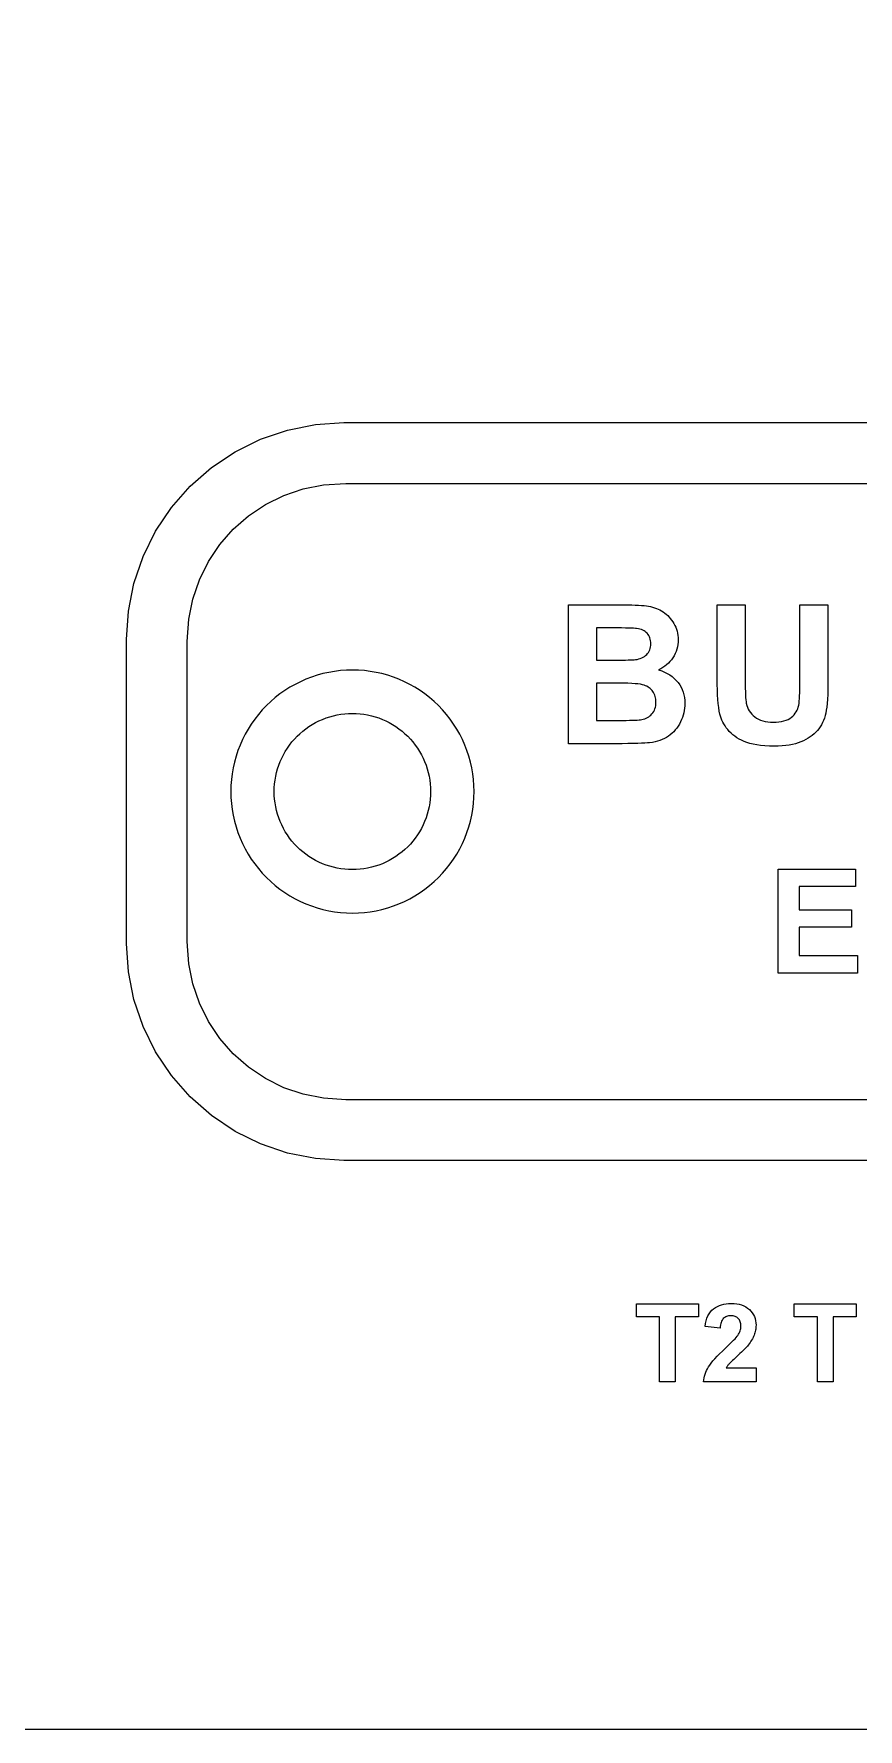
# Model space of a CAD drawing. Header units: millimetres. Extents: x 0 to 300, y 0 to 200.
# Drawn here: x 232.75 to 251.72, y 0 to 39.06 of the extents above; entities that cross this region are included whole.
import ezdxf

# ---------------------------------------------------------------- set-up
doc = ezdxf.new("R2010")
doc.units = ezdxf.units.MM
for name, color, linetype in [('CUT', 1, 'Continuous'), ('ENGRAVE', 5, 'Continuous'), ('LABELS', 250, 'Continuous'), ('SHEET', 8, 'Continuous')]:
    doc.layers.add(name, color=color, linetype=linetype)

msp = doc.modelspace()

# ---------------------------------------------------------------- linework, layer by layer
at = {"layer": 'CUT'}
msp.add_lwpolyline([(271.881, 13.101), (239.881, 13.101), (239.229, 13.144), (238.587, 13.271), (237.968, 13.481), (237.381, 13.771), (236.837, 14.134), (236.346, 14.565), (235.914, 15.057), (235.551, 15.601), (235.262, 16.187), (235.052, 16.807), (234.924, 17.448), (234.881, 18.101), (234.881, 25.101), (234.924, 25.753), (235.052, 26.395), (235.262, 27.014), (235.551, 27.601), (235.914, 28.145), (236.346, 28.636), (236.837, 29.068), (237.381, 29.431), (237.968, 29.72), (238.587, 29.93), (239.229, 30.058), (239.881, 30.101), (271.881, 30.101)], dxfattribs=at)
msp.add_lwpolyline([(241.881, 21.601), (241.879, 21.512), (241.873, 21.424), (241.862, 21.337), (241.847, 21.25), (241.827, 21.163), (241.804, 21.078), (241.776, 20.994), (241.744, 20.912), (241.708, 20.831), (241.669, 20.752), (241.625, 20.675), (241.578, 20.601), (241.527, 20.529), (241.473, 20.459), (241.415, 20.392), (241.354, 20.328), (241.29, 20.267), (241.223, 20.209), (241.153, 20.155), (241.081, 20.104), (241.007, 20.057), (240.93, 20.013), (240.851, 19.974), (240.77, 19.938), (240.688, 19.906), (240.604, 19.878), (240.519, 19.855), (240.432, 19.835), (240.345, 19.82), (240.258, 19.809), (240.17, 19.803), (240.081, 19.801), (239.993, 19.803), (239.905, 19.809), (239.817, 19.82), (239.73, 19.835), (239.644, 19.855), (239.559, 19.878), (239.475, 19.906), (239.392, 19.938), (239.312, 19.974), (239.233, 20.013), (239.156, 20.057), (239.081, 20.104), (239.009, 20.155), (238.939, 20.209), (238.872, 20.267), (238.808, 20.328), (238.747, 20.392), (238.69, 20.459), (238.635, 20.529), (238.585, 20.601), (238.537, 20.675), (238.494, 20.752), (238.454, 20.831), (238.418, 20.912), (238.386, 20.994), (238.359, 21.078), (238.335, 21.163), (238.316, 21.25), (238.301, 21.337), (238.29, 21.424), (238.283, 21.512), (238.281, 21.601), (238.283, 21.689), (238.29, 21.777), (238.301, 21.865), (238.316, 21.952), (238.335, 22.038), (238.359, 22.123), (238.386, 22.207), (238.418, 22.29), (238.454, 22.37), (238.494, 22.449), (238.537, 22.526), (238.585, 22.601), (238.635, 22.673), (238.69, 22.743), (238.747, 22.81), (238.808, 22.874), (238.872, 22.934), (238.939, 22.992), (239.009, 23.047), (239.081, 23.097), (239.156, 23.145), (239.233, 23.188), (239.312, 23.228), (239.392, 23.264), (239.475, 23.296), (239.559, 23.323), (239.644, 23.347), (239.73, 23.366), (239.817, 23.381), (239.905, 23.392), (239.993, 23.399), (240.081, 23.401), (240.17, 23.399), (240.258, 23.392), (240.345, 23.381), (240.432, 23.366), (240.519, 23.347), (240.604, 23.323), (240.688, 23.296), (240.77, 23.264), (240.851, 23.228), (240.93, 23.188), (241.007, 23.145), (241.081, 23.097), (241.153, 23.047), (241.223, 22.992), (241.29, 22.934), (241.354, 22.874), (241.415, 22.81), (241.473, 22.743), (241.527, 22.673), (241.578, 22.601), (241.625, 22.526), (241.669, 22.449), (241.708, 22.37), (241.744, 22.29), (241.776, 22.207), (241.804, 22.123), (241.827, 22.038), (241.847, 21.952), (241.862, 21.865), (241.873, 21.777), (241.879, 21.689)], close=True, dxfattribs=at)
at = {"layer": 'ENGRAVE'}
msp.add_lwpolyline([(271.835, 14.501), (239.927, 14.501), (239.412, 14.535), (238.95, 14.626), (238.505, 14.778), (238.083, 14.986), (237.691, 15.247), (237.338, 15.557), (237.028, 15.911), (236.766, 16.302), (236.558, 16.724), (236.407, 17.17), (236.315, 17.631), (236.281, 18.147), (236.281, 25.055), (236.315, 25.57), (236.407, 26.032), (236.558, 26.477), (236.766, 26.899), (237.028, 27.29), (237.338, 27.644), (237.691, 27.954), (238.083, 28.216), (238.505, 28.424), (238.95, 28.575), (239.412, 28.667), (239.927, 28.701), (271.835, 28.701)], dxfattribs=at)
for points in [[(246.733, 25.89), (246.795, 25.884), (246.851, 25.878), (246.9, 25.87), (246.946, 25.861), (246.991, 25.85), (247.035, 25.837), (247.077, 25.821), (247.118, 25.804), (247.158, 25.784), (247.197, 25.762), (247.234, 25.738), (247.27, 25.712), (247.305, 25.684), (247.338, 25.653), (247.369, 25.621), (247.399, 25.587), (247.428, 25.55), (247.455, 25.511), (247.48, 25.471), (247.503, 25.428), (247.523, 25.385), (247.54, 25.34), (247.554, 25.294), (247.564, 25.246), (247.572, 25.198), (247.577, 25.148), (247.578, 25.096), (247.576, 25.041), (247.571, 24.986), (247.561, 24.933), (247.548, 24.881), (247.531, 24.83), (247.51, 24.78), (247.485, 24.731), (247.457, 24.684), (247.425, 24.638), (247.391, 24.596), (247.354, 24.556), (247.314, 24.52), (247.272, 24.486), (247.227, 24.455), (247.179, 24.427), (247.129, 24.402), (247.2, 24.379), (247.266, 24.352), (247.329, 24.322), (247.387, 24.287), (247.441, 24.249), (247.491, 24.207), (247.537, 24.161), (247.578, 24.112), (247.615, 24.06), (247.647, 24.005), (247.674, 23.948), (247.696, 23.889), (247.713, 23.827), (247.726, 23.764), (247.733, 23.698), (247.735, 23.63), (247.734, 23.575), (247.729, 23.521), (247.721, 23.468), (247.71, 23.414), (247.696, 23.361), (247.678, 23.309), (247.658, 23.257), (247.634, 23.205), (247.607, 23.155), (247.578, 23.107), (247.547, 23.062), (247.514, 23.019), (247.478, 22.98), (247.44, 22.942), (247.399, 22.908), (247.357, 22.875), (247.311, 22.846), (247.264, 22.82), (247.213, 22.796), (247.16, 22.776), (247.105, 22.758), (247.047, 22.744), (246.986, 22.732), (246.923, 22.724), (246.876, 22.72), (246.814, 22.716), (246.738, 22.712), (246.648, 22.71), (246.543, 22.707), (246.424, 22.705), (246.291, 22.703), (246.144, 22.702), (245.055, 22.702), (245.055, 25.902), (246.334, 25.902), (246.426, 25.901), (246.512, 25.9), (246.592, 25.897), (246.666, 25.894)], [(249.124, 23.981), (249.126, 23.9), (249.129, 23.829), (249.132, 23.766), (249.136, 23.713), (249.141, 23.669), (249.147, 23.634), (249.159, 23.586), (249.175, 23.541), (249.194, 23.497), (249.217, 23.457), (249.243, 23.419), (249.273, 23.383), (249.307, 23.349), (249.344, 23.319), (249.385, 23.291), (249.43, 23.266), (249.478, 23.246), (249.529, 23.229), (249.584, 23.216), (249.643, 23.207), (249.705, 23.201), (249.771, 23.2), (249.838, 23.201), (249.9, 23.207), (249.958, 23.215), (250.012, 23.228), (250.062, 23.243), (250.108, 23.263), (250.149, 23.286), (250.186, 23.312), (250.219, 23.341), (250.249, 23.371), (250.275, 23.403), (250.298, 23.437), (250.317, 23.473), (250.333, 23.509), (250.345, 23.548), (250.354, 23.588), (250.361, 23.632), (250.366, 23.683), (250.371, 23.741), (250.375, 23.806), (250.378, 23.877), (250.381, 23.955), (250.382, 24.04), (250.382, 24.132), (250.382, 25.902), (251.028, 25.902), (251.028, 24.221), (251.028, 24.082), (251.025, 23.954), (251.021, 23.836), (251.015, 23.729), (251.008, 23.633), (250.999, 23.547), (250.988, 23.472), (250.976, 23.407), (250.962, 23.349), (250.944, 23.293), (250.924, 23.239), (250.902, 23.188), (250.876, 23.139), (250.848, 23.092), (250.817, 23.047), (250.783, 23.005), (250.746, 22.965), (250.707, 22.928), (250.664, 22.892), (250.618, 22.858), (250.57, 22.827), (250.518, 22.797), (250.464, 22.77), (250.406, 22.744), (250.345, 22.722), (250.279, 22.702), (250.209, 22.685), (250.135, 22.672), (250.055, 22.661), (249.972, 22.653), (249.883, 22.649), (249.791, 22.647), (249.68, 22.649), (249.575, 22.654), (249.478, 22.662), (249.388, 22.674), (249.304, 22.689), (249.228, 22.707), (249.158, 22.728), (249.096, 22.753), (249.038, 22.781), (248.983, 22.81), (248.932, 22.841), (248.884, 22.875), (248.838, 22.91), (248.796, 22.948), (248.757, 22.987), (248.721, 23.028), (248.688, 23.071), (248.658, 23.114), (248.631, 23.157), (248.607, 23.201), (248.586, 23.246), (248.568, 23.291), (248.552, 23.337), (248.54, 23.383), (248.525, 23.456), (248.512, 23.537), (248.501, 23.626), (248.493, 23.723), (248.486, 23.829), (248.481, 23.943), (248.478, 24.065), (248.477, 24.195), (248.477, 25.902), (249.123, 25.902), (249.123, 24.169), (249.123, 24.07)], [(246.431, 24.632), (246.485, 24.634), (246.53, 24.635), (246.566, 24.638), (246.594, 24.64), (246.634, 24.646), (246.672, 24.655), (246.708, 24.666), (246.742, 24.679), (246.773, 24.694), (246.803, 24.712), (246.83, 24.732), (246.855, 24.755), (246.877, 24.779), (246.896, 24.806), (246.912, 24.834), (246.926, 24.865), (246.936, 24.897), (246.944, 24.931), (246.948, 24.967), (246.95, 25.005), (246.948, 25.041), (246.944, 25.075), (246.938, 25.108), (246.929, 25.139), (246.918, 25.169), (246.904, 25.196), (246.887, 25.222), (246.868, 25.246), (246.846, 25.268), (246.822, 25.288), (246.795, 25.305), (246.766, 25.32), (246.734, 25.333), (246.7, 25.344), (246.663, 25.352), (246.624, 25.358), (246.595, 25.361), (246.554, 25.363), (246.502, 25.365), (246.438, 25.367), (246.364, 25.368), (246.278, 25.369), (246.18, 25.369), (246.072, 25.369), (245.701, 25.369), (245.701, 24.629), (246.124, 24.629), (246.214, 24.629), (246.295, 24.63), (246.367, 24.631)], [(242.878, 21.738), (242.868, 21.875), (242.851, 22.012), (242.827, 22.147), (242.797, 22.281), (242.761, 22.414), (242.718, 22.544), (242.668, 22.672), (242.612, 22.798), (242.551, 22.921), (242.483, 23.04), (242.409, 23.156), (242.33, 23.269), (242.246, 23.377), (242.156, 23.481), (242.061, 23.581), (241.962, 23.675), (241.857, 23.765), (241.749, 23.85), (241.637, 23.929), (241.521, 24.002), (241.401, 24.07), (241.278, 24.132), (241.153, 24.188), (241.024, 24.237), (240.894, 24.28), (240.762, 24.317), (240.627, 24.347), (240.492, 24.37), (240.356, 24.387), (240.219, 24.397), (240.081, 24.401), (239.944, 24.397), (239.807, 24.387), (239.67, 24.37), (239.535, 24.347), (239.401, 24.317), (239.268, 24.28), (239.138, 24.237), (239.01, 24.188), (238.884, 24.132), (238.761, 24.07), (238.642, 24.002), (238.526, 23.929), (238.413, 23.85), (238.305, 23.765), (238.201, 23.675), (238.101, 23.581), (238.007, 23.481), (237.917, 23.377), (237.832, 23.269), (237.753, 23.156), (237.68, 23.04), (237.612, 22.921), (237.55, 22.798), (237.494, 22.672), (237.445, 22.544), (237.402, 22.414), (237.365, 22.281), (237.335, 22.147), (237.312, 22.012), (237.295, 21.875), (237.285, 21.738), (237.281, 21.601), (237.285, 21.463), (237.295, 21.326), (237.312, 21.19), (237.335, 21.055), (237.365, 20.92), (237.402, 20.788), (237.445, 20.657), (237.494, 20.529), (237.55, 20.404), (237.612, 20.281), (237.68, 20.161), (237.753, 20.045), (237.832, 19.933), (237.917, 19.824), (238.007, 19.72), (238.101, 19.621), (238.201, 19.526), (238.305, 19.436), (238.413, 19.352), (238.526, 19.273), (238.642, 19.199), (238.761, 19.131), (238.884, 19.07), (239.01, 19.014), (239.138, 18.964), (239.268, 18.921), (239.401, 18.885), (239.535, 18.855), (239.67, 18.831), (239.807, 18.814), (239.944, 18.804), (240.081, 18.801), (240.219, 18.804), (240.356, 18.814), (240.492, 18.831), (240.627, 18.855), (240.762, 18.885), (240.894, 18.921), (241.024, 18.964), (241.153, 19.014), (241.278, 19.07), (241.401, 19.131), (241.521, 19.199), (241.637, 19.273), (241.749, 19.352), (241.857, 19.436), (241.962, 19.526), (242.061, 19.621), (242.156, 19.72), (242.246, 19.824), (242.33, 19.933), (242.409, 20.045), (242.483, 20.161), (242.551, 20.281), (242.612, 20.404), (242.668, 20.529), (242.718, 20.657), (242.761, 20.788), (242.797, 20.92), (242.827, 21.055), (242.851, 21.19), (242.868, 21.326), (242.878, 21.463), (242.881, 21.601)], [(246.525, 23.244), (246.584, 23.246), (246.636, 23.249), (246.679, 23.252), (246.715, 23.256), (246.742, 23.261), (246.777, 23.268), (246.811, 23.278), (246.843, 23.291), (246.873, 23.306), (246.901, 23.323), (246.928, 23.342), (246.953, 23.364), (246.977, 23.388), (246.998, 23.415), (247.016, 23.443), (247.032, 23.474), (247.045, 23.507), (247.055, 23.542), (247.062, 23.579), (247.066, 23.619), (247.067, 23.66), (247.066, 23.695), (247.063, 23.729), (247.058, 23.762), (247.05, 23.793), (247.04, 23.823), (247.028, 23.852), (247.014, 23.879), (246.998, 23.905), (246.979, 23.929), (246.959, 23.951), (246.936, 23.972), (246.912, 23.991), (246.886, 24.009), (246.858, 24.025), (246.828, 24.039), (246.796, 24.051), (246.758, 24.062), (246.71, 24.071), (246.653, 24.079), (246.586, 24.085), (246.51, 24.09), (246.424, 24.094), (246.328, 24.096), (246.223, 24.097), (245.701, 24.097), (245.701, 23.241), (246.299, 23.241), (246.382, 23.241), (246.458, 23.242)], [(250.368, 19.41), (250.368, 18.878), (251.573, 18.878), (251.573, 18.474), (250.368, 18.474), (250.368, 17.821), (251.709, 17.821), (251.709, 17.416), (249.884, 17.416), (249.884, 19.816), (251.663, 19.816), (251.663, 19.41)]]:
    msp.add_lwpolyline(points, close=True, dxfattribs=at)
at = {"layer": 'LABELS'}
for points in [[(246.617, 9.801), (248.047, 9.801), (248.047, 9.496), (247.514, 9.496), (247.514, 8.001), (247.151, 8.001), (247.151, 9.496), (246.617, 9.496)], [(248.176, 8.09), (248.187, 8.134), (248.201, 8.178), (248.216, 8.22), (248.235, 8.263), (248.256, 8.304), (248.279, 8.345), (248.307, 8.388), (248.34, 8.433), (248.38, 8.482), (248.425, 8.534), (248.477, 8.59), (248.534, 8.649), (248.598, 8.711), (248.667, 8.777), (248.723, 8.829), (248.772, 8.877), (248.817, 8.92), (248.855, 8.959), (248.888, 8.994), (248.915, 9.024), (248.937, 9.05), (248.953, 9.071), (248.97, 9.098), (248.984, 9.125), (248.997, 9.151), (249.007, 9.178), (249.014, 9.204), (249.02, 9.23), (249.023, 9.257), (249.024, 9.283), (249.023, 9.311), (249.021, 9.337), (249.016, 9.362), (249.009, 9.385), (249, 9.406), (248.989, 9.426), (248.977, 9.444), (248.962, 9.46), (248.946, 9.475), (248.928, 9.487), (248.909, 9.498), (248.889, 9.507), (248.866, 9.513), (248.843, 9.518), (248.818, 9.521), (248.791, 9.522), (248.765, 9.521), (248.74, 9.518), (248.716, 9.513), (248.694, 9.506), (248.673, 9.497), (248.654, 9.485), (248.636, 9.472), (248.619, 9.457), (248.604, 9.439), (248.591, 9.419), (248.579, 9.396), (248.569, 9.37), (248.56, 9.342), (248.554, 9.311), (248.549, 9.277), (248.546, 9.241), (248.202, 9.275), (248.211, 9.344), (248.225, 9.408), (248.243, 9.466), (248.265, 9.52), (248.291, 9.569), (248.322, 9.612), (248.356, 9.651), (248.394, 9.684), (248.436, 9.713), (248.481, 9.738), (248.527, 9.76), (248.577, 9.777), (248.629, 9.791), (248.683, 9.8), (248.74, 9.806), (248.8, 9.808), (248.865, 9.806), (248.926, 9.799), (248.983, 9.788), (249.038, 9.772), (249.088, 9.752), (249.135, 9.727), (249.179, 9.698), (249.218, 9.664), (249.254, 9.627), (249.285, 9.588), (249.311, 9.547), (249.333, 9.503), (249.349, 9.458), (249.361, 9.41), (249.368, 9.36), (249.371, 9.307), (249.37, 9.277), (249.368, 9.247), (249.364, 9.218), (249.36, 9.189), (249.354, 9.16), (249.346, 9.131), (249.337, 9.103), (249.327, 9.076), (249.315, 9.048), (249.302, 9.02), (249.287, 8.992), (249.271, 8.963), (249.253, 8.934), (249.233, 8.905), (249.212, 8.875), (249.189, 8.846), (249.172, 8.824), (249.151, 8.801), (249.128, 8.776), (249.101, 8.748), (249.071, 8.718), (249.038, 8.686), (249.002, 8.652), (248.963, 8.616), (248.924, 8.58), (248.889, 8.547), (248.857, 8.518), (248.83, 8.491), (248.806, 8.468), (248.785, 8.448), (248.769, 8.431), (248.756, 8.417), (248.745, 8.405), (248.735, 8.393), (248.726, 8.381), (248.717, 8.369), (248.708, 8.357), (248.7, 8.345), (248.693, 8.333), (248.685, 8.321), (249.371, 8.321), (249.371, 8.001), (248.161, 8.001), (248.167, 8.046)], [(250.25, 9.801), (251.68, 9.801), (251.68, 9.496), (251.147, 9.496), (251.147, 8.001), (250.784, 8.001), (250.784, 9.496), (250.25, 9.496)]]:
    msp.add_lwpolyline(points, close=True, dxfattribs=at)
at = {"layer": 'SHEET'}
msp.add_lwpolyline([(0, 0), (300, 0), (300, 200), (0, 200)], close=True, dxfattribs=at)

doc.saveas('drawing.dxf')
